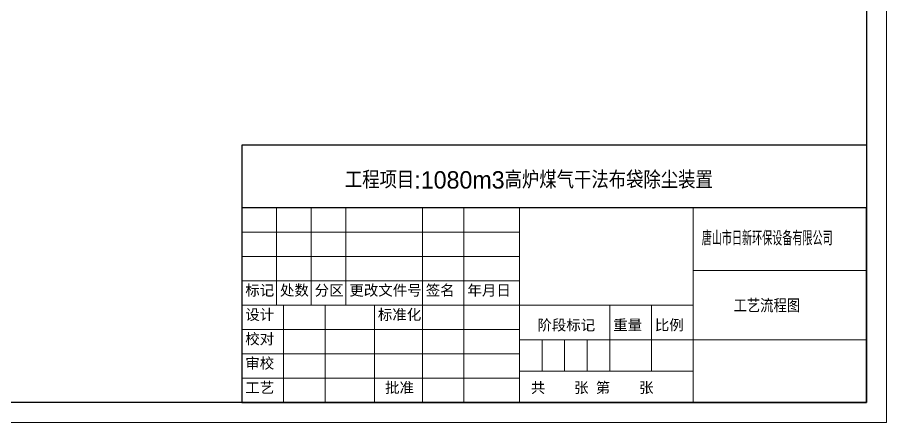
# Model space of a CAD drawing. Header units: millimetres. Extents: x 48549 to 244689, y 99496 to 172785.
# Drawn here: x 81508 to 111705, y 109867 to 123921 of the extents above; entities that cross this region are included whole.
import ezdxf
from ezdxf.enums import TextEntityAlignment as Align

# ---------------------------------------------------------------- set-up
doc = ezdxf.new("R2010")
doc.units = ezdxf.units.MM
doc.header["$LTSCALE"] = 3
for name, color, linetype, lineweight in [('图层3', 6, 'Continuous', 9), ('图框_内框线', 5, 'Continuous', 30), ('图框_外框线', 7, 'Continuous', 9), ('轮廓线', 6, 'Continuous', 9)]:
    doc.layers.add(name, color=color, linetype=linetype, lineweight=lineweight)
doc.styles.add('仿宋体', font='ttxt1.shx', dxfattribs={"bigfont": 'hzfs.shx'})

msp = doc.modelspace()

# ---------------------------------------------------------------- linework, layer by layer
at = {"layer": '图框_内框线'}
for p, q in [((111009.806, 119485.195), (89306.491, 119485.195)), ((89306.491, 119485.195), (89306.493, 117314.347))]:
    msp.add_line(p, q, dxfattribs=at)
msp.add_lwpolyline([(111009.806, 110562.205), (50286.755, 110562.205), (50286.755, 150467.696), (111009.806, 150467.696)], close=True, dxfattribs=at)
msp.add_lwpolyline([(111009.806, 117314.347), (89306.493, 117314.347), (89306.493, 110562.205), (111009.806, 110562.205), (111009.806, 117314.347)], dxfattribs=at)
at = {"layer": '图框_外框线'}
for p, q in [((90512.233, 117314.347), (90512.233, 113938.276)), ((91717.972, 113938.276), (91717.972, 117314.347)), ((92923.712, 117314.347), (92923.712, 113938.276)), ((95576.339, 113938.276), (95576.339, 117314.347)), ((97023.226, 117314.347), (97023.226, 113938.276)), ((98952.41, 117314.347), (98952.41, 110562.205)), ((104981.108, 117314.347), (104981.108, 110562.205)), ((89306.493, 116470.329), (98952.41, 116470.329)), ((89306.493, 115626.312), (98952.41, 115626.312)), ((104981.108, 115144.016), (111009.806, 115144.016)), ((89306.493, 114782.294), (98952.41, 114782.294)), ((89306.493, 113938.276), (104981.108, 113938.276)), ((90753.381, 110562.205), (90753.381, 113938.276)), ((92200.268, 113938.276), (92200.268, 110562.205)), ((93911.898, 110562.205), (93911.898, 113938.276)), ((95576.339, 113938.276), (95576.339, 110562.205)), ((97023.226, 110562.205), (97023.226, 113938.276)), ((102087.333, 113938.276), (102087.333, 111647.371)), ((103534.22, 113938.276), (103534.22, 111647.371)), ((89306.493, 113094.259), (98952.41, 113094.259)), ((111009.806, 112732.537), (98952.41, 112732.537)), ((99736.141, 112732.537), (99736.141, 111647.371)), ((100519.871, 112732.537), (100519.871, 111647.371)), ((101303.602, 112732.537), (101303.602, 111647.371)), ((89306.493, 112250.241), (98952.41, 112250.241)), ((104981.108, 111647.371), (98952.41, 111647.371)), ((89306.493, 111406.223), (98952.41, 111406.223))]:
    msp.add_line(p, q, dxfattribs=at)
msp.add_lwpolyline([(111705.023, 109866.988), (48548.711, 109866.988), (48548.711, 151162.913), (111705.023, 151162.913)], close=True, dxfattribs=at)

# ---------------------------------------------------------------- texts
at = {"layer": '图层3', "style": '仿宋体', "width": 0.7}
msp.add_text('唐山市日新环保设备有限公司', height=500, dxfattribs=at).set_placement((105281.656, 116010.455))
at = {"layer": '轮廓线', "style": '仿宋体'}
msp.add_text('工程项目:1080m3高炉煤气干法布袋除尘装置', height=602.86985, dxfattribs=at).set_placement((99277.271, 118314.976), align=Align.MIDDLE)
at = {"layer": '轮廓线', "attachment_point": 1, "style": '仿宋体'}
for s, insert, char_height, width in [('{\\f仿宋_GB2312|b0|i0|c134|p49;标记}', (89425.526, 114640.228), 368.17818, 11696.34262), ('{\\f仿宋_GB2312|b0|i0|c134|p49;处数}', (90631.266, 114640.228), 368.17818, 11696.34262), ('{\\f仿宋_GB2312|b0|i0|c134|p49;分区}', (91837.006, 114640.228), 368.17818, 11696.34262), ('{\\f仿宋_GB2312|b0|i0|c134|p49;更改文件号}', (93042.745, 114640.228), 368.17818, 11696.34262), ('{\\f仿宋_GB2312|b0|i0|c134|p49;签名}', (95695.372, 114640.228), 368.17818, 11696.34262), ('{\\f仿宋_GB2312|b0|i0|c134|p49;年月日}', (97142.26, 114640.228), 368.17818, 11696.34262), ('工艺流程图', (106385.19, 114149.437), 463.4784, 11696.34262), ('{\\f仿宋_GB2312|b0|i0|c134|p49;设计}', (89425.526, 113796.21), 368.17818, 11696.34262), ('{\\f仿宋_GB2312|b0|i0|c134|p49;标准化}', (94030.931, 113796.21), 368.17818, 11696.34262), ('{\\f仿宋_GB2312|b0|i0|c134|p49;  阶段标记}', (99071.443, 113434.488), 368.17818, 11696.34262), ('{\\f仿宋_GB2312|b0|i0|c134|p49;重量}', (102206.366, 113434.488), 368.17818, 11696.34262), ('{\\f仿宋_GB2312|b0|i0|c134|p49;比例}', (103653.254, 113434.488), 368.17818, 11696.34262), ('{\\f仿宋_GB2312|b0|i0|c134|p49;校对}', (89425.526, 112952.192), 368.17818, 11696.34262), ('{\\f仿宋_GB2312|b0|i0|c134|p49;审校}', (89425.526, 112108.175), 368.17818, 11696.34262), ('{\\f仿宋_GB2312|b0|i0|c134|p49;工艺}', (89425.526, 111264.157), 368.17818, 11696.34262), ('{\\f仿宋_GB2312|b0|i0|c134|p49; 批准}', (94030.931, 111264.157), 368.17818, 11696.34262), ('  {\\f宋体|b0|i0|c134|p2;共    张 第    张}', (99071.443, 111264.157), 368.17818, 11696.34264)]:
    msp.add_mtext(s, dxfattribs=dict(at, insert=insert, char_height=char_height, width=width))

doc.saveas('drawing.dxf')
